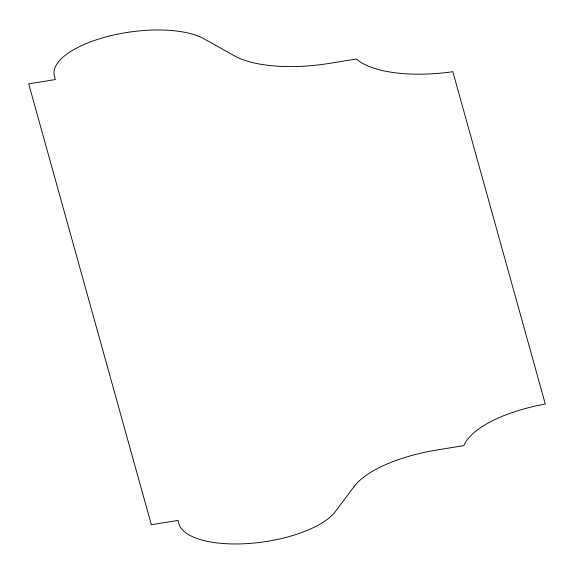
<?xml version="1.0" encoding="UTF-8"?>
<svg xmlns="http://www.w3.org/2000/svg" width="574" height="574" viewBox="0 0 574 574"><rect width="100%" height="100%" fill="white"/><g stroke="black" fill="none" stroke-linecap="round" stroke-linejoin="round"><path stroke-width="0.86" d="M354.043 486.601L335.575 511.319A81.164 31.455 -8.1 0 1 250.687 543.348A81.164 31.455 -8.1 0 1 178.973 523.789L178.033 520.396L151.357 524.729L28.7 83.869L55.377 79.535L54.43 76.148A81.164 31.455 -8.1 0 1 109.526 35.997A81.164 31.455 -8.1 0 1 204.129 38.867L234.163 55.714A99.202 38.444 -8.1 0 0 329.691 63.341L356.368 59.014A98.628 38.221 -8.1 0 0 452.836 71.7L545.3 404.039A98.628 38.221 -8.1 0 0 463.928 445.611L437.252 449.944A99.202 38.444 -8.1 0 0 354.043 486.601"/></g></svg>
